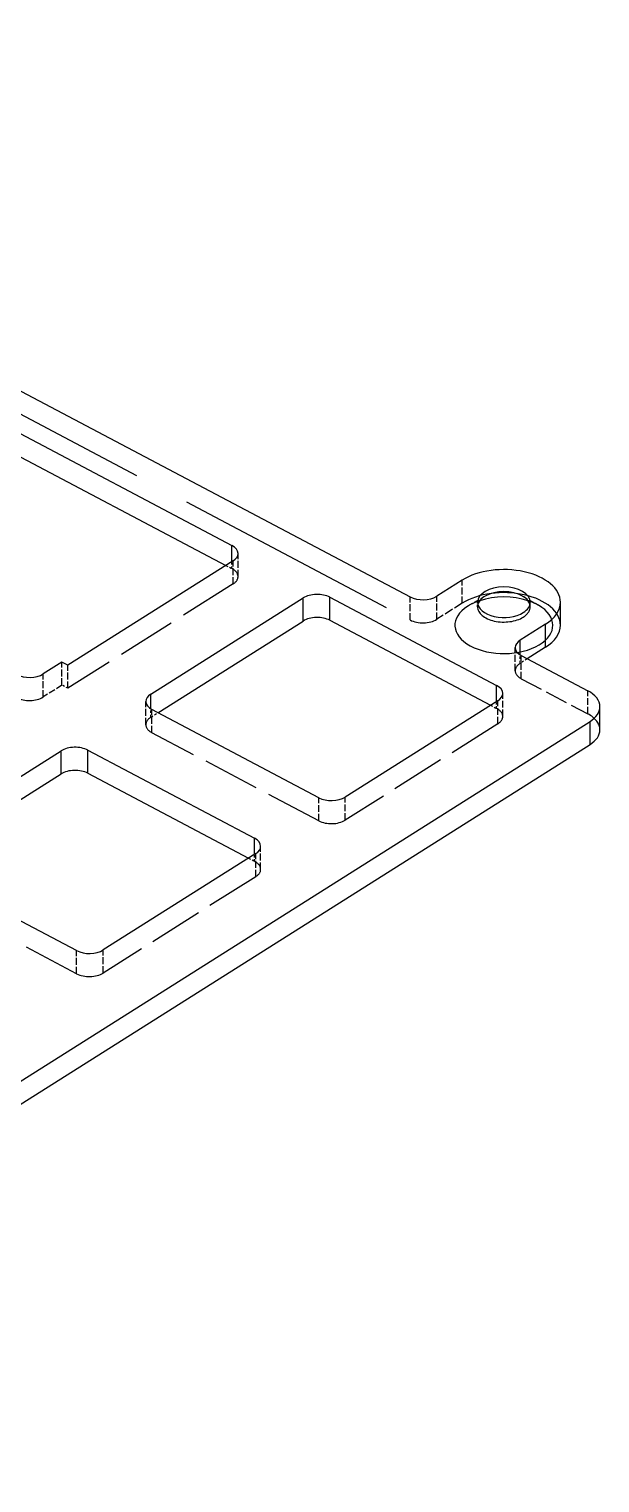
# Model space of a CAD drawing. Extents: x 440 to 1086, y 366 to 680.
# Drawn here: x 1055.6 to 1086, y 518.2 to 595.3 of the extents above; entities that cross this region are included whole.
import ezdxf

# ---------------------------------------------------------------- set-up
doc = ezdxf.new("R2010")
doc.units = 0
doc.linetypes.add('DASHED', pattern=[15, 12, -3])
doc.layers.get('0').update_dxf_attribs({"linetype": 'CONTINUOUS'})

msp = doc.modelspace()

# ---------------------------------------------------------------- linework, layer by layer
at = {"color": 7}
for p, q in [((1010.940735, 599.490662), (1075.878906, 565.202454)), ((1043.5, 580.030029), (1066.413574, 567.931335)), ((1043.5, 578.805298), (1066.094971, 566.874756)), ((1023.343384, 519.396729), (1085.432373, 558.593323)), ((1023.343384, 518.171997), (1085.432373, 557.368591))]:
    msp.add_line(p, q, dxfattribs=at)
at = {"color": 2, "linetype": 'DASHED'}
msp.add_line((1010.940735, 598.26593), (1075.878906, 563.977722), dxfattribs=at)
at = {"color": 7, "ltscale": 0.021387}
for p, q in [((1066.413574, 567.075867), (1066.413574, 567.931335)), ((1080.471191, 559.653259), (1080.471191, 560.508728))]:
    msp.add_line(p, q, dxfattribs=at)
at = {"color": 2, "linetype": 'DASHED', "ltscale": 0.030618}
for p, q in [((1066.738647, 566.280518), (1066.738647, 567.505249)), ((1066.476563, 565.89093), (1066.476563, 567.115662)), ((1078.641357, 564.866211), (1078.641357, 566.090942)), ((1075.878906, 563.977722), (1075.878906, 565.202454)), ((1077.291626, 564.01416), (1077.291626, 565.238892)), ((1081.457153, 561.286743), (1081.457153, 562.511475)), ((1081.782349, 560.860596), (1081.782349, 562.085327)), ((1057.38855, 560.517944), (1057.38855, 561.742676)), ((1057.702759, 560.352051), (1057.702759, 561.576782)), ((1061.841309, 558.421265), (1061.841309, 559.645996)), ((1080.53418, 558.468323), (1080.53418, 559.693054)), ((1080.796265, 558.85791), (1080.796265, 560.082642)), ((1085.306274, 558.999939), (1085.306274, 560.22467)), ((1062.166504, 557.995117), (1062.166504, 559.219849)), ((1071.022461, 553.319092), (1071.022461, 554.543823)), ((1072.435303, 553.355469), (1072.435303, 554.5802)), ((1067.939941, 550.741699), (1067.939941, 551.966431)), ((1058.166138, 545.202881), (1058.166138, 546.427612))]:
    msp.add_line(p, q, dxfattribs=at)
at = {"color": 7, "ltscale": 0.259397}
msp.add_line((1066.476563, 567.115662), (1057.702759, 561.576782), dxfattribs=at)
at = {"color": 2, "linetype": 'DASHED', "ltscale": 0.009006}
for p, q in [((1066.094971, 566.874756), (1066.413574, 566.706604)), ((1080.152588, 559.452148), (1080.471191, 559.283997))]:
    msp.add_line(p, q, dxfattribs=at)
at = {"color": 2, "linetype": 'DASHED', "ltscale": 0.009232}
for p, q in [((1066.413574, 566.706604), (1066.413574, 567.075867)), ((1080.471191, 559.283997), (1080.471191, 559.653259))]:
    msp.add_line(p, q, dxfattribs=at)
at = {"color": 2, "linetype": 'DASHED', "ltscale": 0.259397}
msp.add_line((1066.476563, 565.89093), (1057.702759, 560.352051), dxfattribs=at)
at = {"color": 7, "ltscale": 0.039904}
for p, q in [((1078.641357, 566.090942), (1077.291626, 565.238892)), ((1083.06897, 563.753113), (1081.719238, 562.901062))]:
    msp.add_line(p, q, dxfattribs=at)
at = {"color": 7, "ltscale": 0.239447}
msp.add_line((1062.103394, 560.035522), (1070.202393, 565.148438), dxfattribs=at)
at = {"color": 7, "ltscale": 0.03062}
for p, q in [((1070.202393, 563.923645), (1070.202393, 565.148438)), ((1083.855225, 563.697083), (1083.855225, 564.921875))]:
    msp.add_line(p, q, dxfattribs=at)
at = {"color": 7, "ltscale": 0.030618}
for p, q in [((1071.615234, 563.960083), (1071.615234, 565.184814)), ((1083.06897, 562.528381), (1083.06897, 563.753113)), ((1085.956543, 558.147705), (1085.956543, 559.372437)), ((1085.432373, 557.368591), (1085.432373, 558.593323)), ((1057.346069, 555.807495), (1057.346069, 557.032227)), ((1058.758789, 555.843872), (1058.758789, 557.068604))]:
    msp.add_line(p, q, dxfattribs=at)
at = {"color": 7, "ltscale": 0.250367}
msp.add_line((1071.615234, 565.184814), (1080.471191, 560.508728), dxfattribs=at)
at = {"color": 2, "linetype": 'DASHED', "ltscale": 0.024494}
msp.add_line((1079.865356, 565.248718), (1079.016846, 564.75885), dxfattribs=at)
at = {"color": 2, "linetype": 'DASHED', "ltscale": 0.006123}
for p, q in [((1079.4552, 564.677185), (1079.4552, 564.922119)), ((1082.255249, 564.677002), (1082.255249, 564.921936))]:
    msp.add_line(p, q, dxfattribs=at)
at = {"color": 2, "linetype": 'DASHED', "ltscale": 0.024491}
msp.add_line((1081.844971, 565.248779), (1082.693359, 564.758972), dxfattribs=at)
at = {"color": 2, "linetype": 'DASHED', "ltscale": 0.039904}
msp.add_line((1078.641357, 564.866211), (1077.291626, 564.01416), dxfattribs=at)
at = {"color": 7, "ltscale": 0.228164}
msp.add_line((1062.484985, 559.051697), (1070.202393, 563.923645), dxfattribs=at)
at = {"color": 7, "ltscale": 0.241361}
msp.add_line((1071.615234, 563.960083), (1080.152588, 559.452148), dxfattribs=at)
at = {"color": 7, "ltscale": 0.019482}
msp.add_line((1081.719238, 562.121765), (1081.719238, 562.901062), dxfattribs=at)
at = {"color": 2, "linetype": 'DASHED', "ltscale": 0.011137}
for p, q in [((1081.719238, 561.67627), (1081.719238, 562.121765)), ((1062.103394, 558.810791), (1062.103394, 559.256287))]:
    msp.add_line(p, q, dxfattribs=at)
at = {"color": 2, "linetype": 'DASHED', "ltscale": 0.011282}
for p, q in [((1082.10083, 561.917175), (1081.719238, 561.67627)), ((1062.103394, 558.810791), (1062.484985, 559.051697))]:
    msp.add_line(p, q, dxfattribs=at)
at = {"color": 7, "ltscale": 0.099625}
msp.add_line((1081.782349, 562.085327), (1085.306274, 560.22467), dxfattribs=at)
at = {"color": 7, "ltscale": 0.028623}
msp.add_line((1083.06897, 562.528381), (1082.10083, 561.917175), dxfattribs=at)
at = {"color": 7, "ltscale": 0.029323}
msp.add_line((1057.38855, 561.742676), (1056.396729, 561.116577), dxfattribs=at)
at = {"color": 2, "linetype": 'DASHED', "ltscale": 0.03062}
for p, q in [((1056.396729, 559.891785), (1056.396729, 561.116577)), ((1067.677856, 550.352112), (1067.677856, 551.576904)), ((1059.578857, 545.239258), (1059.578857, 546.46405))]:
    msp.add_line(p, q, dxfattribs=at)
at = {"color": 7, "ltscale": 0.008883}
msp.add_line((1057.702759, 561.576782), (1057.38855, 561.742676), dxfattribs=at)
at = {"color": 2, "linetype": 'DASHED', "ltscale": 0.029323}
msp.add_line((1057.38855, 560.517944), (1056.396729, 559.891785), dxfattribs=at)
at = {"color": 2, "linetype": 'DASHED', "ltscale": 0.008883}
msp.add_line((1057.702759, 560.352051), (1057.38855, 560.517944), dxfattribs=at)
at = {"color": 2, "linetype": 'DASHED', "ltscale": 0.099625}
msp.add_line((1081.782349, 560.860596), (1085.306274, 558.999939), dxfattribs=at)
at = {"color": 7, "ltscale": 0.019481}
msp.add_line((1062.103394, 559.256287), (1062.103394, 560.035522), dxfattribs=at)
at = {"color": 7, "ltscale": 0.239443}
msp.add_line((1080.53418, 559.693054), (1072.435303, 554.5802), dxfattribs=at)
at = {"color": 7, "ltscale": 0.250366}
for p, q in [((1071.022461, 554.543823), (1062.166504, 559.219849)), ((1058.758789, 557.068604), (1067.614746, 552.392578))]:
    msp.add_line(p, q, dxfattribs=at)
at = {"color": 2, "linetype": 'DASHED', "ltscale": 0.250366}
msp.add_line((1071.022461, 553.319092), (1062.166504, 557.995117), dxfattribs=at)
at = {"color": 2, "linetype": 'DASHED', "ltscale": 0.239443}
msp.add_line((1080.53418, 558.468323), (1072.435303, 553.355469), dxfattribs=at)
at = {"color": 7, "ltscale": 0.239446}
for p, q in [((1049.24707, 551.919373), (1057.346069, 557.032227)), ((1067.677856, 551.576904), (1059.578857, 546.46405))]:
    msp.add_line(p, q, dxfattribs=at)
at = {"color": 7, "ltscale": 0.228165}
msp.add_line((1049.628662, 550.935486), (1057.346069, 555.807495), dxfattribs=at)
at = {"color": 7, "ltscale": 0.241363}
msp.add_line((1058.758789, 555.843872), (1067.296265, 551.335999), dxfattribs=at)
at = {"color": 7, "ltscale": 0.021388}
msp.add_line((1067.614746, 551.537048), (1067.614746, 552.392578), dxfattribs=at)
at = {"color": 7, "ltscale": 0.25037}
msp.add_line((1058.166138, 546.427612), (1049.310059, 551.103699), dxfattribs=at)
at = {"color": 2, "linetype": 'DASHED', "ltscale": 0.009004}
msp.add_line((1067.296265, 551.335999), (1067.614746, 551.167847), dxfattribs=at)
at = {"color": 2, "linetype": 'DASHED', "ltscale": 0.00923}
msp.add_line((1067.614746, 551.167847), (1067.614746, 551.537048), dxfattribs=at)
at = {"color": 2, "linetype": 'DASHED', "ltscale": 0.239446}
msp.add_line((1067.677856, 550.352112), (1059.578857, 545.239258), dxfattribs=at)
at = {"color": 2, "linetype": 'DASHED', "ltscale": 0.25037}
msp.add_line((1058.166138, 545.202881), (1049.310059, 549.878967), dxfattribs=at)
at = {"color": 7}
for centre, major_axis, start_param, end_param in [((1065.738647, 567.50531), (1, 0), 6.283064227, 7.113187668), ((1065.738647, 567.50531), (1, 0), 5.542391341, 6.283064227), ((1080.855225, 564.922058), (3, 0), 6.283064227, 8.683983995), ((1080.855225, 564.922058), (1.400024, 0), 6.283064227, 9.42465688), ((1070.940308, 564.758789), (1, 0), 0.830002361, 2.400798688), ((1076.553711, 565.62854), (1, 0), 3.971595015, 5.542391341), ((1080.855225, 564.922058), (1.400024, 0), 3.141471573, 5.542391341), ((1080.855225, 564.677124), (1.400024, 0), 2.356114676, 2.989726197), ((1080.855225, 563.697327), (2.599976, 0), 1.055353989, 2.086542635), ((1080.855225, 564.677124), (1.400024, 0), 0.785606579, 2.356114676), ((1080.855225, 564.677124), (1.400024, 0), 0.151554017, 0.785606579), ((1080.855225, 564.922058), (1.400024, 0), 5.542391341, 6.283064227), ((1080.855225, 564.922058), (3, 0), 5.542391341, 6.283064227), ((1070.940308, 563.533997), (1, 0), 0.830002361, 2.400798688), ((1080.855225, 563.697327), (3, 0), 5.542391341, 6.283064227), ((1082.457153, 562.511414), (1, 0), 2.400798688, 3.141471573), ((1082.457153, 562.511414), (1, 0), 3.141471573, 3.971595015), ((1055.658813, 561.506226), (1, 0), 3.971595015, 5.542391341), ((1079.796265, 560.082703), (1, 0), 6.283064227, 7.113187668), ((1062.841309, 559.645935), (1, 0), 3.141471573, 3.971595015), ((1062.841309, 559.645935), (1, 0), 2.400798688, 3.141471573), ((1079.796265, 560.082703), (1, 0), 5.542391341, 6.283064227), ((1083.956543, 559.37262), (2, 0), 6.283064227, 7.113187668), ((1083.956543, 559.37262), (2, 0), 5.542391341, 6.283064227), ((1083.956543, 558.147827), (2, 0), 5.542391341, 6.283064227), ((1058.083984, 556.642578), (1, 0), 0.830002361, 2.400798688), ((1058.083984, 555.417847), (1, 0), 0.830002361, 2.400798688), ((1071.697266, 554.969849), (1, 0), 3.971595015, 5.542391341), ((1066.939941, 551.966492), (1, 0), 6.283064227, 7.113187668), ((1066.939941, 551.966492), (1, 0), 5.542391341, 6.283064227), ((1058.840942, 546.853638), (1, 0), 3.971595015, 5.542391341)]:
    msp.add_ellipse(centre, major_axis=major_axis, ratio=0.57735, start_param=start_param, end_param=end_param, dxfattribs=at)
at = {"color": 2, "linetype": 'DASHED'}
for centre, major_axis, start_param, end_param in [((1065.738647, 566.280579), (1, 0), 6.283064227, 7.113187668), ((1065.738647, 566.280579), (1, 0), 5.542391341, 6.283064227), ((1080.855225, 563.697327), (3, 0), 6.283064227, 8.683983995), ((1080.855225, 563.697327), (2.599976, 0), 2.086542635, 2.356114657), ((1080.855225, 563.697327), (2.599976, 0), 0.785606569, 1.055353989), ((1080.855225, 563.697327), (2.599976, 0), 2.400798688, 7.068791877), ((1080.855225, 563.697327), (2.599976, 0), 2.356114657, 2.400798668), ((1080.855225, 564.677124), (1.400024, 0), 3.141471573, 5.542391341), ((1080.855225, 564.677124), (1.400024, 0), 2.989726197, 3.141471573), ((1080.855225, 564.677124), (1.400024, 0), 5.542391341, 6.283064227), ((1080.855225, 564.677124), (1.400024, 0), 6.283064227, 6.434739324), ((1076.553711, 564.403748), (1, 0), 3.971595015, 5.542391341), ((1082.457153, 561.286682), (1, 0), 3.141471573, 3.971595015), ((1082.457153, 561.286682), (1, 0), 2.400798688, 3.141471573), ((1055.658813, 560.281433), (1, 0), 3.971595015, 5.542391341), ((1062.841309, 558.421143), (1, 0), 2.400798688, 3.141471573), ((1079.796265, 558.857971), (1, 0), 6.283064227, 7.113187668), ((1079.796265, 558.857971), (1, 0), 5.542391341, 6.283064227), ((1083.956543, 558.147827), (2, 0), 6.283064227, 7.113187668), ((1062.841309, 558.421143), (1, 0), 3.141471573, 3.971595015), ((1071.697266, 553.745117), (1, 0), 3.971595015, 5.542391341), ((1066.939941, 550.74176), (1, 0), 6.283064227, 7.113187668), ((1066.939941, 550.74176), (1, 0), 5.542391341, 6.283064227), ((1058.840942, 545.628906), (1, 0), 3.971595015, 5.542391341)]:
    msp.add_ellipse(centre, major_axis=major_axis, ratio=0.57735, start_param=start_param, end_param=end_param, dxfattribs=at)

doc.saveas('drawing.dxf')
